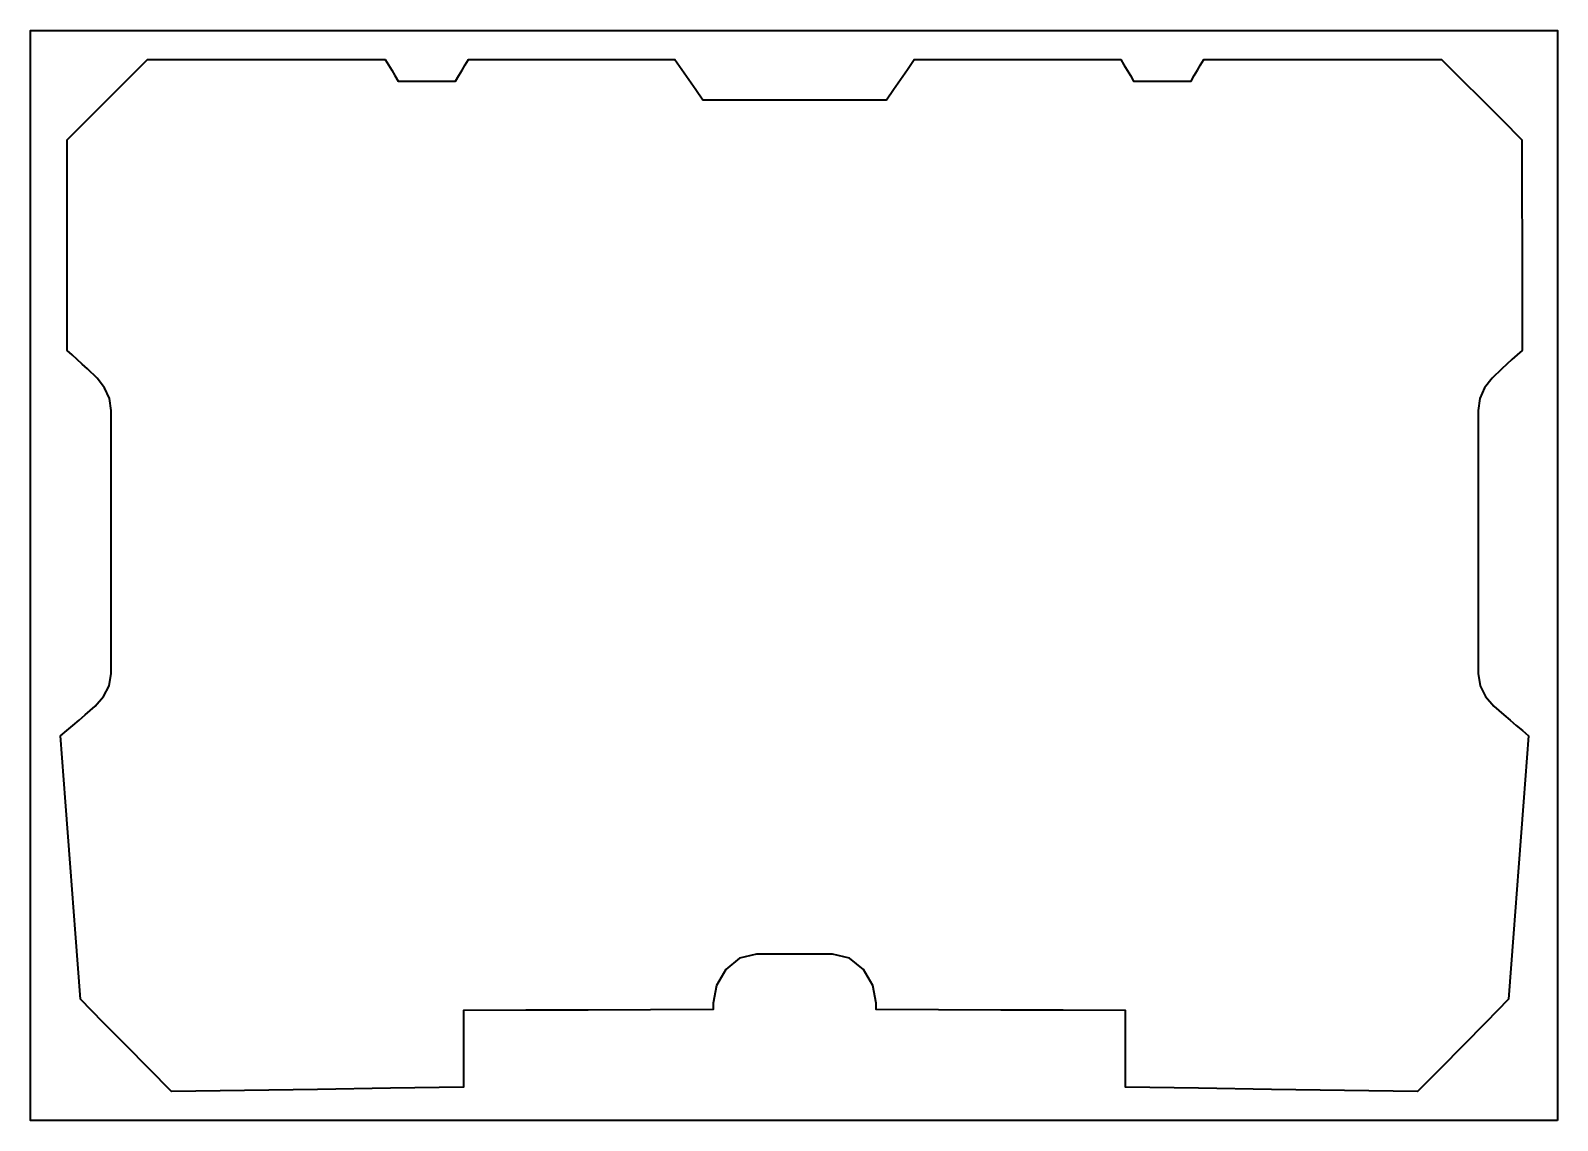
# Model space of a CAD drawing. Header units: millimetres. Extents: x -160 to 370, y -41 to 338.
import ezdxf

# ---------------------------------------------------------------- set-up
doc = ezdxf.new("R2010")
doc.units = ezdxf.units.MM
doc.header["$MEASUREMENT"] = 0
doc.layers.get('0').update_dxf_attribs({"lineweight": 0})
doc.layers.add('Safety', color=7, linetype='Continuous', lineweight=0)

msp = doc.modelspace()

# ---------------------------------------------------------------- linework, layer by layer
at = {"color": 18, "lineweight": 35, "true_color": 0x000000}
msp.add_lwpolyline([(92.01, 17.13), (92.01, 17.13), (92.01, 17.13), (92.01, 17.13), (92.01, 17.13), (86.12, 15.64), (81.31, 11.71), (78.07, 6.22), (76.89, 0.03), (76.89, -0.5), (76.89, -1.04), (76.89, -1.57), (76.89, -2.1), (55.24, -2.2), (33.6, -2.31), (11.95, -2.41), (-9.7, -2.52), (-9.7, -9.16), (-9.7, -15.8), (-9.7, -22.44), (-9.7, -29.08), (-35.04, -29.46), (-60.38, -29.85), (-85.72, -30.23), (-111.06, -30.62), (-118.95, -22.61), (-126.85, -14.6), (-134.74, -6.6), (-142.64, 1.41), (-144.38, 24.27), (-146.12, 47.14), (-147.85, 70), (-149.59, 92.86), (-147.45, 94.67), (-145.31, 96.48), (-143.17, 98.29), (-141.03, 100.1), (-137.52, 103.1), (-134.67, 106.45), (-132.75, 110.22), (-132.04, 114.52), (-132.04, 137.34), (-132.04, 160.15), (-132.04, 182.96), (-132.04, 205.77), (-132.64, 209.92), (-134.32, 213.58), (-136.92, 216.95), (-140.26, 220.23), (-142.03, 221.84), (-143.79, 223.44), (-145.56, 225.05), (-147.33, 226.65), (-147.31, 244.93), (-147.29, 263.2), (-147.27, 281.48), (-147.25, 299.75), (-140.27, 306.72), (-133.3, 313.7), (-126.33, 320.67), (-119.36, 327.64), (-98.73, 327.64), (-78.1, 327.64), (-57.47, 327.64), (-36.85, 327.64), (-35.73, 325.76), (-34.62, 323.88), (-33.51, 322), (-32.4, 320.12), (-27.41, 320.12), (-22.43, 320.12), (-17.44, 320.12), (-12.46, 320.12), (-11.34, 322), (-10.23, 323.88), (-9.12, 325.76), (-8.01, 327.64), (9.9, 327.64), (27.82, 327.64), (45.73, 327.64), (63.64, 327.64), (66.07, 324.14), (68.49, 320.64), (70.91, 317.14), (73.34, 313.64), (89.27, 313.64), (105.2, 313.64), (121.13, 313.64), (137.07, 313.64), (139.49, 317.14), (141.91, 320.64), (144.34, 324.14), (146.76, 327.64), (164.67, 327.64), (182.59, 327.64), (200.5, 327.64), (218.41, 327.64), (219.52, 325.76), (220.64, 323.88), (221.75, 322), (222.86, 320.12), (227.84, 320.12), (232.83, 320.12), (237.81, 320.12), (242.8, 320.12), (243.91, 322), (245.02, 323.88), (246.14, 325.76), (247.25, 327.64), (267.88, 327.64), (288.5, 327.64), (309.13, 327.64), (329.76, 327.64), (336.73, 320.67), (343.7, 313.7), (350.68, 306.72), (357.65, 299.75), (357.67, 281.48), (357.69, 263.2), (357.71, 244.93), (357.73, 226.65), (355.97, 225.05), (354.2, 223.44), (352.43, 221.84), (350.66, 220.23), (347.32, 216.95), (344.72, 213.58), (343.04, 209.92), (342.45, 205.77), (342.45, 182.96), (342.45, 160.15), (342.45, 137.34), (342.45, 114.52), (343.15, 110.22), (345.07, 106.45), (347.92, 103.1), (351.43, 100.1), (353.57, 98.29), (355.71, 96.48), (357.85, 94.67), (360, 92.86), (358.26, 70), (356.52, 47.14), (354.78, 24.27), (353.04, 1.41), (345.14, -6.6), (337.25, -14.6), (329.35, -22.61), (321.46, -30.62), (296.12, -30.23), (270.78, -29.85), (245.44, -29.46), (220.1, -29.08), (220.1, -22.44), (220.1, -15.8), (220.1, -9.16), (220.1, -2.52), (198.45, -2.41), (176.81, -2.31), (155.16, -2.2), (133.52, -2.1), (133.52, -1.57), (133.52, -1.04), (133.52, -0.5), (133.52, 0.03), (132.33, 6.22), (129.09, 11.71), (124.28, 15.64), (118.4, 17.13), (118.4, 17.13), (118.4, 17.13), (118.4, 17.13), (118.4, 17.13), (111.8, 17.13), (105.2, 17.13), (98.6, 17.13)], close=True, dxfattribs=at)
at = {"layer": 'Safety', "color": 18, "lineweight": 35, "true_color": 0x000000}
msp.add_lwpolyline([(370, -40.64), (-160, -40.64), (-160, 337.64), (370, 337.64)], close=True, dxfattribs=at)

doc.saveas('drawing.dxf')
